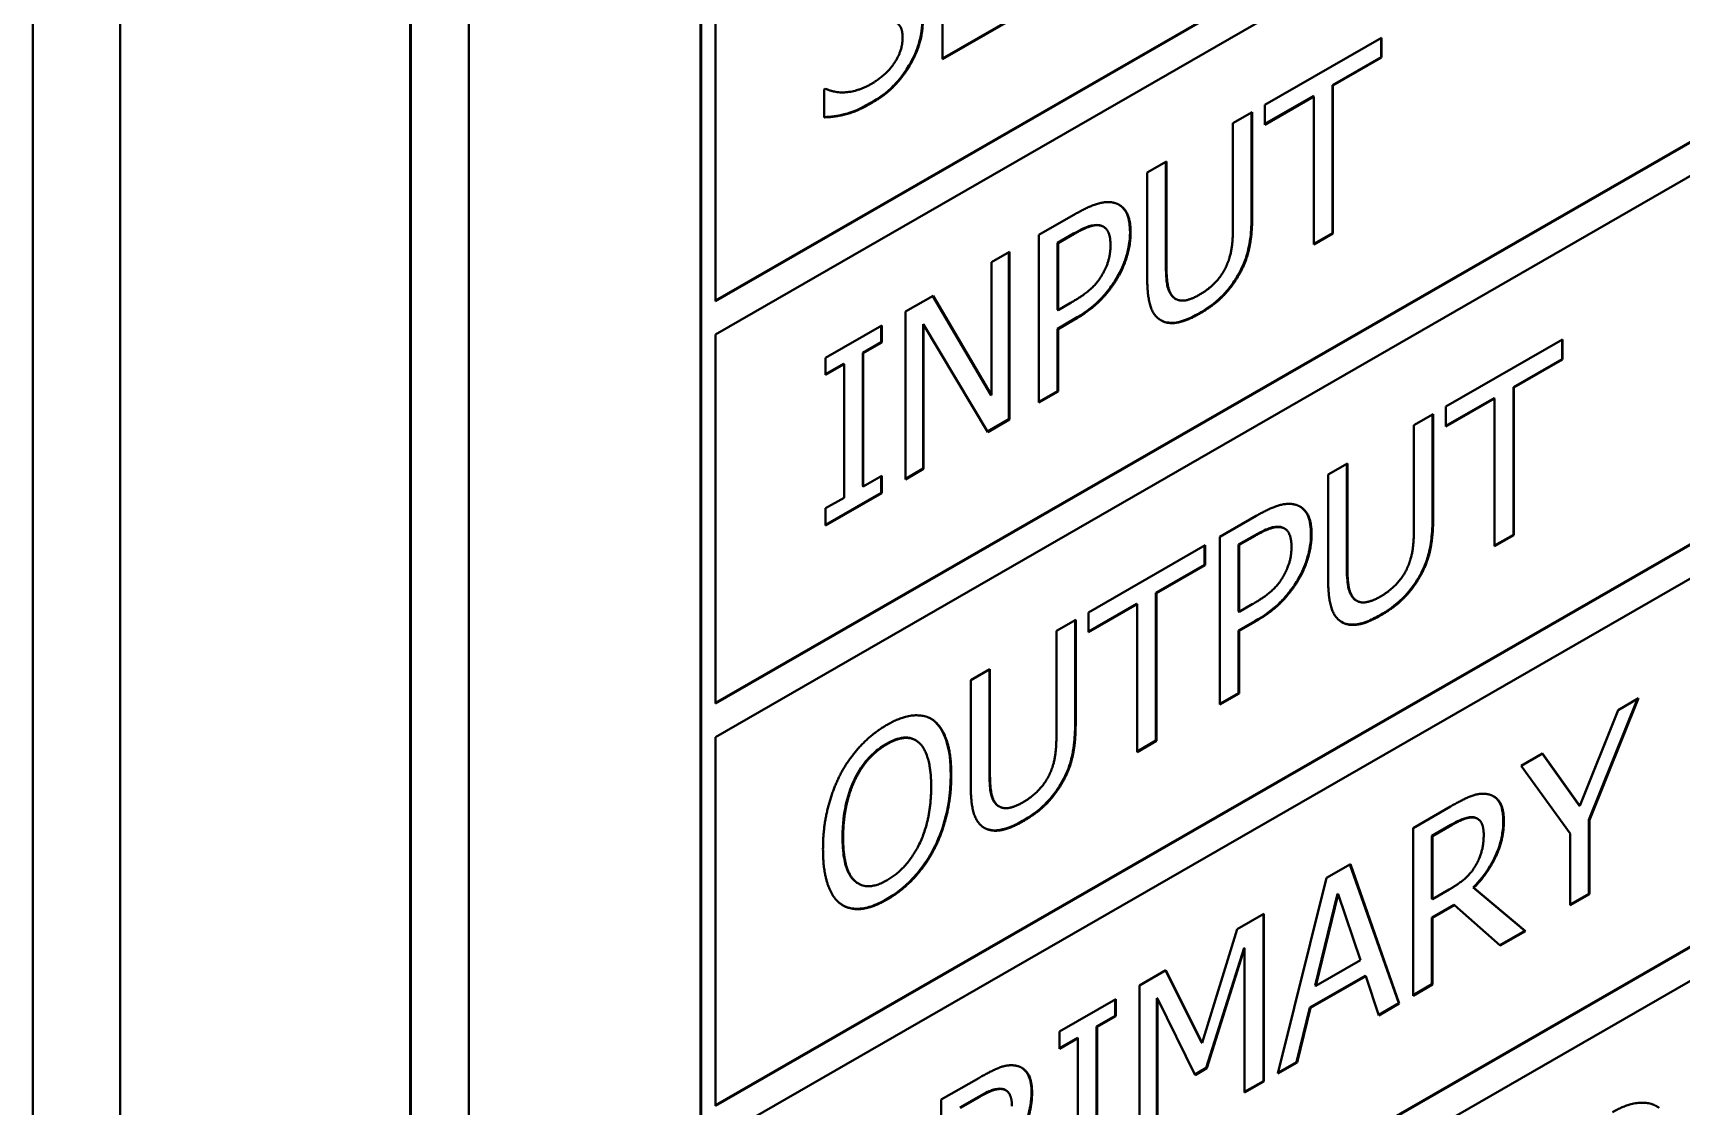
# Model space of a CAD drawing. Header units: millimetres. Extents: x 0 to 5945, y 0 to 4205.
# Drawn here: x 5569.23 to 5579.26, y 3291.31 to 3297.85 of the extents above; entities that cross this region are included whole.
import ezdxf

# ---------------------------------------------------------------- set-up
doc = ezdxf.new("R2010")
doc.units = ezdxf.units.MM
doc.header["$LTSCALE"] = 5
doc.layers.add('가시적인 것(ISO)', color=3, linetype='Continuous', lineweight=40)
doc.layers.add('가시적인 좁은 것(ISO)', color=3, linetype='Continuous', lineweight=35)

msp = doc.modelspace()

# ---------------------------------------------------------------- linework, layer by layer
at = {"layer": '가시적인 것(ISO)'}
for p, q in [((5569.2254, 3266.5357), (5569.2254, 3315.5885)), ((5569.7557, 3266.2303), (5569.7557, 3315.2831)), ((5571.5235, 3271.336), (5571.5235, 3312.2133)), ((5571.527, 3312.2113), (5571.527, 3271.334)), ((5571.8806, 3271.912), (5571.8806, 3312.0404)), ((5573.3832, 3296.218), (5589.1128, 3305.276)), ((5589.1163, 3305.274), (5573.3832, 3296.2139)), ((5573.3832, 3296.0095), (5589.1163, 3305.0696)), ((5573.3832, 3293.7653), (5589.1128, 3302.8234)), ((5589.1163, 3302.8214), (5573.3832, 3293.7613)), ((5573.3832, 3293.5569), (5589.1163, 3302.617)), ((5573.2913, 3281.347), (5573.2913, 3300.9681)), ((5573.2948, 3281.345), (5573.2948, 3300.9661)), ((5573.3832, 3291.3127), (5589.1128, 3300.3708)), ((5589.1163, 3300.3687), (5573.3832, 3291.3086)), ((5573.3832, 3291.1042), (5589.1163, 3300.1643)), ((5574.7648, 3297.687), (5574.7648, 3298.7089)), ((5573.3832, 3296.2139), (5573.3832, 3298.4622)), ((5575.3142, 3298.0074), (5574.7648, 3297.691)), ((5575.3178, 3298.0054), (5574.7648, 3297.687)), ((5573.3832, 3288.8601), (5589.1128, 3297.9181)), ((5589.1163, 3297.9161), (5573.3832, 3288.856)), ((5576.7302, 3297.4096), (5577.4408, 3297.8188)), ((5577.4373, 3297.8168), (5577.4373, 3297.6999)), ((5577.4408, 3297.8188), (5577.4408, 3297.6979)), ((5573.3832, 3288.6516), (5589.1163, 3297.7117)), ((5577.4373, 3297.6999), (5577.1407, 3297.5292)), ((5577.4408, 3297.6979), (5577.1443, 3297.5271)), ((5577.4373, 3297.6999), (5577.4408, 3297.6979)), ((5577.1407, 3297.5292), (5577.1407, 3296.6281)), ((5577.1407, 3297.5292), (5577.1443, 3297.5271)), ((5577.1443, 3297.5271), (5577.1443, 3296.6261)), ((5574.0442, 3297.5039), (5574.0528, 3297.5089)), ((5574.0442, 3297.3333), (5574.0442, 3297.5039)), ((5577.0233, 3297.4615), (5576.7302, 3297.2928)), ((5577.0268, 3297.4595), (5576.7302, 3297.2887)), ((5577.0233, 3297.4615), (5577.0268, 3297.4595)), ((5577.0268, 3296.5585), (5577.0268, 3297.4595)), ((5576.5347, 3297.297), (5576.6522, 3297.3647)), ((5576.6486, 3297.3626), (5576.6486, 3296.729)), ((5576.6522, 3297.3647), (5576.6522, 3296.727)), ((5576.7302, 3297.2887), (5576.7302, 3297.4096)), ((5576.5347, 3296.656), (5576.5347, 3297.297)), ((5576.0125, 3296.9963), (5576.13, 3297.064)), ((5576.1265, 3297.0619), (5576.1265, 3296.4283)), ((5576.13, 3297.064), (5576.13, 3296.4263)), ((5576.0125, 3296.3587), (5576.0125, 3296.9963)), ((5575.3529, 3296.6164), (5575.5749, 3296.7443)), ((5575.5642, 3296.6246), (5575.4668, 3296.5685)), ((5575.7435, 3296.6685), (5575.747, 3296.6665)), ((5577.1407, 3296.6281), (5577.0268, 3296.5625)), ((5577.1443, 3296.6261), (5577.0268, 3296.5585)), ((5577.1407, 3296.6281), (5577.1443, 3296.6261)), ((5575.3529, 3295.5945), (5575.3529, 3296.6164)), ((5575.4668, 3296.5685), (5575.4703, 3296.5665)), ((5575.4668, 3296.5685), (5575.4668, 3296.1611)), ((5575.5677, 3296.6226), (5575.4703, 3296.5665)), ((5575.4703, 3296.5665), (5575.4703, 3296.159)), ((5575.0642, 3296.4502), (5575.1738, 3296.5133)), ((5575.0642, 3295.6411), (5575.0642, 3296.4502)), ((5575.1702, 3296.5113), (5575.1702, 3295.4934)), ((5575.1738, 3296.5133), (5575.1738, 3295.4914)), ((5574.5413, 3296.1491), (5574.7082, 3296.2452)), ((5574.7065, 3296.2442), (5575.0607, 3295.6431)), ((5574.7082, 3296.2452), (5575.0642, 3295.6411)), ((5576.1833, 3296.2281), (5576.1869, 3296.2261)), ((5574.5413, 3295.1272), (5574.5413, 3296.1491)), ((5575.4668, 3296.1611), (5575.4703, 3296.159)), ((5575.4703, 3296.159), (5575.5505, 3296.2052)), ((5574.0535, 3295.8682), (5574.3959, 3296.0654)), ((5574.3924, 3296.0633), (5574.3924, 3295.9631)), ((5574.3959, 3296.0654), (5574.3959, 3295.961)), ((5574.6474, 3296.0735), (5574.6474, 3295.1923)), ((5574.6474, 3296.0735), (5574.6509, 3296.0714)), ((5575.042, 3295.4155), (5574.6509, 3296.0714)), ((5574.6509, 3296.0714), (5574.6509, 3295.1903)), ((5575.5663, 3296.1025), (5575.4668, 3296.0451)), ((5575.4668, 3296.0451), (5575.4703, 3296.0431)), ((5575.4668, 3296.0451), (5575.4668, 3295.6642)), ((5575.5699, 3296.1004), (5575.4703, 3296.0431)), ((5575.4703, 3296.0431), (5575.4703, 3295.6621)), ((5576.0949, 3296.0972), (5576.0971, 3296.0959)), ((5573.3832, 3293.7613), (5573.3832, 3296.0095)), ((5574.3924, 3295.9631), (5574.2799, 3295.8983)), ((5574.3959, 3295.961), (5574.2835, 3295.8963)), ((5574.3924, 3295.9631), (5574.3959, 3295.961)), ((5577.8326, 3295.5703), (5578.5431, 3295.9794)), ((5578.5396, 3295.9774), (5578.5396, 3295.8606)), ((5578.5431, 3295.9794), (5578.5431, 3295.8585)), ((5574.0535, 3295.7639), (5574.0535, 3295.8682)), ((5574.1624, 3295.8307), (5574.0535, 3295.7679)), ((5574.166, 3295.8286), (5574.0535, 3295.7639)), ((5574.1624, 3295.8307), (5574.166, 3295.8286)), ((5574.166, 3295.0154), (5574.166, 3295.8286)), ((5574.2799, 3295.8983), (5574.2835, 3295.8963)), ((5574.2799, 3295.8983), (5574.2799, 3295.0851)), ((5574.2835, 3295.8963), (5574.2835, 3295.083)), ((5578.5396, 3295.8606), (5578.2431, 3295.6898)), ((5578.5431, 3295.8585), (5578.2466, 3295.6878)), ((5578.5396, 3295.8606), (5578.5431, 3295.8585)), ((5575.0607, 3295.6431), (5575.0642, 3295.6411)), ((5575.4668, 3295.6642), (5575.3529, 3295.5986)), ((5575.4703, 3295.6621), (5575.3529, 3295.5945)), ((5575.4668, 3295.6642), (5575.4703, 3295.6621)), ((5578.1256, 3295.6221), (5577.8326, 3295.4534)), ((5578.1291, 3295.6201), (5577.8326, 3295.4493)), ((5578.1256, 3295.6221), (5578.1291, 3295.6201)), ((5578.1291, 3294.7191), (5578.1291, 3295.6201)), ((5578.2431, 3295.6898), (5578.2431, 3294.7888)), ((5578.2431, 3295.6898), (5578.2466, 3295.6878)), ((5578.2466, 3295.6878), (5578.2466, 3294.7867)), ((5577.6371, 3295.4576), (5577.7545, 3295.5253)), ((5577.751, 3295.5233), (5577.751, 3294.8897)), ((5577.7545, 3295.5253), (5577.7545, 3294.8876)), ((5577.8326, 3295.4493), (5577.8326, 3295.5703)), ((5575.1702, 3295.4934), (5575.0402, 3295.4185)), ((5575.1738, 3295.4914), (5575.042, 3295.4155)), ((5575.1702, 3295.4934), (5575.1738, 3295.4914)), ((5577.6371, 3294.8167), (5577.6371, 3295.4576)), ((5577.1149, 3295.157), (5577.2324, 3295.2246)), ((5577.2288, 3295.2226), (5577.2288, 3294.589)), ((5577.2324, 3295.2246), (5577.2324, 3294.5869)), ((5574.2835, 3295.083), (5574.3959, 3295.1478)), ((5574.3924, 3295.1457), (5574.3924, 3295.0455)), ((5574.3959, 3295.1478), (5574.3959, 3295.0434)), ((5574.6474, 3295.1923), (5574.5413, 3295.1312)), ((5574.6509, 3295.1903), (5574.5413, 3295.1272)), ((5574.6474, 3295.1923), (5574.6509, 3295.1903)), ((5577.1149, 3294.5193), (5577.1149, 3295.157)), ((5574.3924, 3295.0455), (5574.0535, 3294.8503)), ((5574.3959, 3295.0434), (5574.0535, 3294.8463)), ((5574.2799, 3295.0851), (5574.2835, 3295.083)), ((5574.3924, 3295.0455), (5574.3959, 3295.0434)), ((5574.0535, 3294.9506), (5574.166, 3295.0154)), ((5574.0535, 3294.8463), (5574.0535, 3294.9506)), ((5576.4552, 3294.7771), (5576.6772, 3294.9049)), ((5576.8458, 3294.8291), (5576.8493, 3294.8271)), ((5575.6551, 3294.3163), (5576.3657, 3294.7255)), ((5576.3621, 3294.7235), (5576.3621, 3294.6066)), ((5576.3657, 3294.7255), (5576.3657, 3294.6046)), ((5576.4552, 3293.7551), (5576.4552, 3294.7771)), ((5576.6665, 3294.7852), (5576.5691, 3294.7291)), ((5576.5691, 3294.7291), (5576.5727, 3294.7271)), ((5576.5691, 3294.7291), (5576.5691, 3294.3217)), ((5576.6701, 3294.7832), (5576.5727, 3294.7271)), ((5576.5727, 3294.7271), (5576.5727, 3294.3197)), ((5578.2431, 3294.7888), (5578.1291, 3294.7232)), ((5578.2466, 3294.7867), (5578.1291, 3294.7191)), ((5578.2431, 3294.7888), (5578.2466, 3294.7867)), ((5576.3621, 3294.6066), (5576.0656, 3294.4359)), ((5576.3657, 3294.6046), (5576.0691, 3294.4338)), ((5576.3621, 3294.6066), (5576.3657, 3294.6046)), ((5576.0656, 3294.4359), (5576.0656, 3293.5348)), ((5576.0656, 3294.4359), (5576.0691, 3294.4338)), ((5576.0691, 3294.4338), (5576.0691, 3293.5328)), ((5575.9481, 3294.3682), (5575.6551, 3294.1995)), ((5575.9517, 3294.3662), (5575.6551, 3294.1954)), ((5575.6551, 3294.1954), (5575.6551, 3294.3163)), ((5575.9481, 3294.3682), (5575.9517, 3294.3662)), ((5575.9517, 3293.4652), (5575.9517, 3294.3662)), ((5576.5691, 3294.3217), (5576.5727, 3294.3197)), ((5576.5727, 3294.3197), (5576.6529, 3294.3659)), ((5577.2857, 3294.3887), (5577.2892, 3294.3867)), ((5575.4596, 3294.2037), (5575.577, 3294.2714)), ((5575.5735, 3294.2693), (5575.5735, 3293.6357)), ((5575.577, 3294.2714), (5575.577, 3293.6337)), ((5576.6687, 3294.2631), (5576.5691, 3294.2058)), ((5576.6722, 3294.2611), (5576.5727, 3294.2037)), ((5577.1973, 3294.2578), (5577.1994, 3294.2566)), ((5575.4596, 3293.5627), (5575.4596, 3294.2037)), ((5576.5691, 3294.2058), (5576.5727, 3294.2037)), ((5576.5691, 3294.2058), (5576.5691, 3293.8248)), ((5576.5727, 3294.2037), (5576.5727, 3293.8228)), ((5574.9374, 3293.903), (5575.0549, 3293.9707)), ((5575.0513, 3293.9686), (5575.0513, 3293.335)), ((5575.0549, 3293.9707), (5575.0549, 3293.333)), ((5574.9374, 3293.2654), (5574.9374, 3293.903)), ((5576.5691, 3293.8248), (5576.4552, 3293.7592)), ((5576.5727, 3293.8228), (5576.4552, 3293.7551)), ((5576.5691, 3293.8248), (5576.5727, 3293.8228)), ((5578.6484, 3293.1377), (5578.8805, 3293.7211)), ((5578.9995, 3293.7896), (5578.7029, 3293.0531)), ((5579.0051, 3293.7928), (5578.7065, 3293.0511)), ((5578.8805, 3293.7211), (5579.0051, 3293.7928)), ((5574.7097, 3293.6592), (5574.7132, 3293.6572)), ((5573.3832, 3291.3086), (5573.3832, 3293.5569)), ((5574.5991, 3293.539), (5574.6026, 3293.5369)), ((5576.0656, 3293.5348), (5575.9517, 3293.4692)), ((5576.0691, 3293.5328), (5575.9517, 3293.4652)), ((5576.0656, 3293.5348), (5576.0691, 3293.5328)), ((5578.2903, 3293.3812), (5578.4207, 3293.4563)), ((5578.4192, 3293.4554), (5578.6449, 3293.1398)), ((5578.4207, 3293.4563), (5578.6484, 3293.1377)), ((5578.589, 3292.9693), (5578.2903, 3293.3812)), ((5575.1082, 3293.1348), (5575.1117, 3293.1328)), ((5577.632, 3293.0021), (5577.8598, 3293.1333)), ((5578.6449, 3293.1398), (5578.6484, 3293.1377)), ((5577.8627, 3293.0214), (5577.746, 3292.9542)), ((5577.8663, 3293.0194), (5577.7495, 3292.9522)), ((5578.0219, 3293.0605), (5578.0255, 3293.0585)), ((5578.7029, 3293.0531), (5578.7065, 3293.0511)), ((5578.7029, 3293.0531), (5578.7029, 3292.6009)), ((5578.7065, 3293.0511), (5578.7065, 3292.5989)), ((5575.0198, 3293.0039), (5575.0219, 3293.0026)), ((5577.632, 3291.9802), (5577.632, 3293.0021)), ((5577.746, 3292.9542), (5577.7495, 3292.9522)), ((5577.746, 3292.9542), (5577.746, 3292.5699)), ((5577.7495, 3292.9522), (5577.7495, 3292.5679)), ((5578.589, 3292.5313), (5578.589, 3292.9693)), ((5577.1056, 3292.6989), (5577.2503, 3292.7823)), ((5577.2479, 3292.7809), (5577.5447, 3291.934)), ((5577.2503, 3292.7823), (5577.5482, 3291.9319)), ((5574.251, 3292.6652), (5574.2545, 3292.6632)), ((5576.8076, 3291.5054), (5577.1056, 3292.6989)), ((5577.7495, 3292.5679), (5577.8527, 3292.6273)), ((5577.9981, 3292.6398), (5578.0016, 3292.6377)), ((5577.9981, 3292.6398), (5578.3125, 3292.3761)), ((5578.0016, 3292.6377), (5578.3161, 3292.3741)), ((5577.1715, 3292.6019), (5577.0354, 3292.0423)), ((5577.1751, 3292.5998), (5577.039, 3292.0403)), ((5577.1715, 3292.6019), (5577.1751, 3292.5998)), ((5577.3119, 3292.1975), (5577.1751, 3292.5998)), ((5577.746, 3292.5699), (5577.7495, 3292.5679)), ((5577.8806, 3292.534), (5577.746, 3292.4565)), ((5577.8842, 3292.532), (5577.7495, 3292.4545)), ((5577.8806, 3292.534), (5577.8842, 3292.532)), ((5578.1635, 3292.2862), (5577.8842, 3292.532)), ((5578.7029, 3292.6009), (5578.589, 3292.5353)), ((5578.7065, 3292.5989), (5578.589, 3292.5313)), ((5578.7029, 3292.6009), (5578.7065, 3292.5989)), ((5576.5605, 3292.3851), (5576.7238, 3292.4791)), ((5576.7203, 3292.4771), (5576.7203, 3291.4592)), ((5576.7238, 3292.4791), (5576.7238, 3291.4572)), ((5577.746, 3292.4565), (5577.7495, 3292.4545)), ((5577.746, 3292.4565), (5577.746, 3292.0499)), ((5577.7495, 3292.4545), (5577.7495, 3292.0478)), ((5576.347, 3291.6932), (5576.5605, 3292.3851)), ((5578.3125, 3292.3761), (5578.1607, 3292.2887)), ((5578.3161, 3292.3741), (5578.1635, 3292.2862)), ((5578.3125, 3292.3761), (5578.3161, 3292.3741)), ((5576.6028, 3292.2719), (5576.3722, 3291.5403)), ((5576.6063, 3292.2698), (5576.3757, 3291.5383)), ((5576.6028, 3292.2719), (5576.6063, 3292.2698)), ((5576.6063, 3291.3895), (5576.6063, 3292.2698)), ((5575.966, 3292.0427), (5576.1264, 3292.1351)), ((5576.1245, 3292.134), (5576.3435, 3291.6952)), ((5576.1264, 3292.1351), (5576.347, 3291.6932)), ((5577.039, 3292.0403), (5577.3119, 3292.1975)), ((5575.966, 3291.0208), (5575.966, 3292.0427)), ((5577.3406, 3292.1021), (5577.0032, 3291.9078)), ((5577.3441, 3292.1001), (5577.0067, 3291.9058)), ((5577.0354, 3292.0423), (5577.039, 3292.0403)), ((5577.3406, 3292.1021), (5577.3441, 3292.1001)), ((5577.4243, 3291.8606), (5577.3441, 3292.1001)), ((5577.746, 3292.0499), (5577.632, 3291.9843)), ((5577.7495, 3292.0478), (5577.632, 3291.9802)), ((5577.746, 3292.0499), (5577.7495, 3292.0478)), ((5575.4782, 3291.7618), (5575.8206, 3291.959)), ((5575.817, 3291.9569), (5575.817, 3291.8567)), ((5575.8206, 3291.959), (5575.8206, 3291.8546)), ((5576.072, 3291.9662), (5576.072, 3291.0859)), ((5576.072, 3291.9662), (5576.0756, 3291.9642)), ((5576.3041, 3291.497), (5576.0756, 3291.9642)), ((5576.0756, 3291.9642), (5576.0756, 3291.0839)), ((5577.0032, 3291.9078), (5576.923, 3291.5759)), ((5577.0067, 3291.9058), (5576.9265, 3291.5739)), ((5577.0032, 3291.9078), (5577.0067, 3291.9058)), ((5577.5447, 3291.934), (5577.4232, 3291.864)), ((5577.5482, 3291.9319), (5577.4243, 3291.8606)), ((5577.5447, 3291.934), (5577.5482, 3291.9319)), ((5575.817, 3291.8567), (5575.7046, 3291.7919)), ((5575.8206, 3291.8546), (5575.7081, 3291.7899)), ((5575.817, 3291.8567), (5575.8206, 3291.8546)), ((5575.4782, 3291.6575), (5575.4782, 3291.7618)), ((5575.5871, 3291.7243), (5575.4782, 3291.6615)), ((5575.5907, 3291.7222), (5575.4782, 3291.6575)), ((5575.5871, 3291.7243), (5575.5907, 3291.7222)), ((5575.5907, 3290.909), (5575.5907, 3291.7222)), ((5575.7046, 3291.7919), (5575.7081, 3291.7899)), ((5575.7046, 3291.7919), (5575.7046, 3290.9787)), ((5575.7081, 3291.7899), (5575.7081, 3290.9766)), ((5576.3435, 3291.6952), (5576.347, 3291.6932)), ((5576.3722, 3291.5403), (5576.3025, 3291.5002)), ((5576.3757, 3291.5383), (5576.3041, 3291.497)), ((5576.3722, 3291.5403), (5576.3757, 3291.5383)), ((5576.9265, 3291.5739), (5576.8076, 3291.5054)), ((5576.923, 3291.5759), (5576.8088, 3291.5102)), ((5576.923, 3291.5759), (5576.9265, 3291.5739)), ((5574.7583, 3291.3473), (5574.9861, 3291.4784)), ((5575.1482, 3291.4057), (5575.1518, 3291.4036)), ((5576.7203, 3291.4592), (5576.6063, 3291.3936)), ((5576.7238, 3291.4572), (5576.6063, 3291.3895)), ((5576.7203, 3291.4592), (5576.7238, 3291.4572)), ((5574.7583, 3290.3253), (5574.7583, 3291.3473)), ((5574.989, 3291.3666), (5574.8723, 3291.2994)), ((5574.9926, 3291.3645), (5574.8758, 3291.2973))]:
    msp.add_line(p, q, dxfattribs=at)
for points, degree in [([(5574.5227, 3297.8175), (5574.5227, 3297.8788), (5574.4704, 3297.9249), (5574.4138, 3297.9114)], 2), ([(5574.6452, 3297.9096), (5574.6452, 3297.8491), (5574.6029, 3297.7089), (5574.5649, 3297.6464)], 2), ([(5574.3257, 3297.5335), (5574.4231, 3297.5896), (5574.5227, 3297.7405), (5574.5227, 3297.8175)], 2), ([(5574.5649, 3297.6464), (5574.5227, 3297.5774), (5574.4152, 3297.4675), (5574.3343, 3297.4209)], 2), ([(5574.0528, 3297.5089), (5574.1108, 3297.4793), (5574.2577, 3297.4943), (5574.3257, 3297.5335)], 2), ([(5574.3343, 3297.4209), (5574.2383, 3297.3656), (5574.1037, 3297.3344), (5574.0442, 3297.3333)], 2), ([(5575.5749, 3296.7443), (5575.6537, 3296.7897), (5575.764, 3296.8234), (5575.8063, 3296.8138)], 2), ([(5575.8063, 3296.8138), (5575.8557, 3296.8033), (5575.9115, 3296.7154), (5575.9115, 3296.6301)], 2), ([(5576.6522, 3296.727), (5576.6522, 3296.6202), (5576.6149, 3296.4463), (5576.5677, 3296.3669)], 2), ([(5575.7253, 3296.6744), (5575.6974, 3296.6798), (5575.6229, 3296.6543), (5575.5677, 3296.6226)], 2), ([(5575.7435, 3296.6685), (5575.7369, 3296.6723), (5575.7296, 3296.6749), (5575.7218, 3296.6764)], 3), ([(5575.7891, 3296.5554), (5575.7891, 3296.6084), (5575.7575, 3296.6681), (5575.7253, 3296.6744)], 2), ([(5575.9115, 3296.6301), (5575.9115, 3296.5638), (5575.8707, 3296.4211), (5575.8342, 3296.3586)], 2), ([(5576.4967, 3296.4313), (5576.5189, 3296.483), (5576.5347, 3296.5873), (5576.5347, 3296.656)], 2), ([(5575.7389, 3296.375), (5575.7654, 3296.4209), (5575.7891, 3296.5066), (5575.7891, 3296.5554)], 2), ([(5576.13, 3296.4263), (5576.13, 3296.3551), (5576.1458, 3296.2681), (5576.168, 3296.242)], 2), ([(5576.332, 3296.2528), (5576.3872, 3296.2845), (5576.4731, 3296.3763), (5576.4967, 3296.4313)], 2), ([(5575.5505, 3296.2052), (5575.6222, 3296.2465), (5575.7103, 3296.3237), (5575.7389, 3296.375)], 2), ([(5575.8342, 3296.3586), (5575.7883, 3296.2801), (5575.6644, 3296.1549), (5575.5699, 3296.1004)], 2), ([(5576.0971, 3296.0959), (5576.0505, 3296.1221), (5576.0125, 3296.2493), (5576.0125, 3296.3587)], 2), ([(5576.5677, 3296.3669), (5576.5254, 3296.2946), (5576.4137, 3296.1838), (5576.332, 3296.1368)], 2), ([(5576.1644, 3296.244), (5576.17, 3296.2375), (5576.1763, 3296.2322), (5576.1833, 3296.2281)], 3), ([(5576.168, 3296.242), (5576.1916, 3296.2142), (5576.2733, 3296.2189), (5576.332, 3296.2528)], 2), ([(5576.332, 3296.1368), (5576.2539, 3296.0919), (5576.1379, 3296.0722), (5576.0971, 3296.0959)], 2), ([(5576.6772, 3294.9049), (5576.756, 3294.9503), (5576.8663, 3294.984), (5576.9086, 3294.9744)], 2), ([(5576.9086, 3294.9744), (5576.958, 3294.9639), (5577.0139, 3294.876), (5577.0139, 3294.7907)], 2), ([(5576.8277, 3294.835), (5576.7997, 3294.8405), (5576.7252, 3294.815), (5576.6701, 3294.7832)], 2), ([(5576.8458, 3294.8291), (5576.8392, 3294.8329), (5576.832, 3294.8355), (5576.8241, 3294.8371)], 3), ([(5576.8914, 3294.716), (5576.8914, 3294.7691), (5576.8599, 3294.8287), (5576.8277, 3294.835)], 2), ([(5577.5991, 3294.5919), (5577.6213, 3294.6436), (5577.6371, 3294.7479), (5577.6371, 3294.8167)], 2), ([(5577.7545, 3294.8876), (5577.7545, 3294.7808), (5577.7173, 3294.607), (5577.67, 3294.5276)], 2), ([(5576.8413, 3294.5356), (5576.8678, 3294.5815), (5576.8914, 3294.6672), (5576.8914, 3294.716)], 2), ([(5577.0139, 3294.7907), (5577.0139, 3294.7245), (5576.9731, 3294.5817), (5576.9365, 3294.5193)], 2), ([(5576.6529, 3294.3659), (5576.7245, 3294.4071), (5576.8126, 3294.4843), (5576.8413, 3294.5356)], 2), ([(5576.9365, 3294.5193), (5576.8907, 3294.4407), (5576.7668, 3294.3155), (5576.6722, 3294.2611)], 2), ([(5577.1994, 3294.2566), (5577.1529, 3294.2828), (5577.1149, 3294.41), (5577.1149, 3294.5193)], 2), ([(5577.2324, 3294.5869), (5577.2324, 3294.5157), (5577.2481, 3294.4287), (5577.2703, 3294.4026)], 2), ([(5577.4343, 3294.4134), (5577.4895, 3294.4452), (5577.5755, 3294.5369), (5577.5991, 3294.5919)], 2), ([(5577.67, 3294.5276), (5577.6277, 3294.4552), (5577.516, 3294.3445), (5577.4343, 3294.2975)], 2), ([(5577.2668, 3294.4046), (5577.2723, 3294.3981), (5577.2786, 3294.3928), (5577.2857, 3294.3887)], 3), ([(5577.2703, 3294.4026), (5577.294, 3294.3748), (5577.3756, 3294.3796), (5577.4343, 3294.4134)], 2), ([(5577.4343, 3294.2975), (5577.3563, 3294.2525), (5577.2402, 3294.2329), (5577.1994, 3294.2566)], 2), ([(5574.1438, 3293.3292), (5574.1954, 3293.4268), (5574.3393, 3293.5801), (5574.4281, 3293.6313)], 2), ([(5574.4281, 3293.6313), (5574.5184, 3293.6833), (5574.6631, 3293.6937), (5574.7132, 3293.6572)], 2), ([(5574.6969, 3293.6676), (5574.7013, 3293.665), (5574.7055, 3293.6622), (5574.7097, 3293.6592)], 3), ([(5574.7132, 3293.6572), (5574.7634, 3293.6181), (5574.8192, 3293.4515), (5574.8192, 3293.324)], 2), ([(5575.577, 3293.6337), (5575.577, 3293.5269), (5575.5398, 3293.353), (5575.4925, 3293.2736)], 2), ([(5574.4289, 3293.5141), (5574.3651, 3293.4774), (5574.2691, 3293.3708), (5574.2326, 3293.2951)], 2), ([(5574.6244, 3293.5207), (5574.5893, 3293.5535), (5574.4905, 3293.5496), (5574.4289, 3293.5141)], 2), ([(5574.6967, 3293.2535), (5574.6967, 3293.3545), (5574.6588, 3293.4892), (5574.6244, 3293.5207)], 2), ([(5575.4216, 3293.338), (5575.4438, 3293.3897), (5575.4596, 3293.494), (5575.4596, 3293.5627)], 2), ([(5574.0378, 3292.874), (5574.0378, 3293.0024), (5574.0929, 3293.2296), (5574.1438, 3293.3292)], 2), ([(5574.8192, 3293.324), (5574.8192, 3293.1998), (5574.7648, 3292.9672), (5574.7132, 3292.8696)], 2), ([(5575.0549, 3293.333), (5575.0549, 3293.2618), (5575.0706, 3293.1748), (5575.0928, 3293.1487)], 2), ([(5575.2569, 3293.1595), (5575.312, 3293.1912), (5575.398, 3293.283), (5575.4216, 3293.338)], 2), ([(5574.2326, 3293.2951), (5574.1975, 3293.2227), (5574.1603, 3293.0439), (5574.1603, 3292.9445)], 2), ([(5574.4289, 3292.6843), (5574.5513, 3292.7548), (5574.6967, 3293.0522), (5574.6967, 3293.2535)], 2), ([(5575.0219, 3293.0026), (5574.9754, 3293.0288), (5574.9374, 3293.156), (5574.9374, 3293.2654)], 2), ([(5575.4925, 3293.2736), (5575.4503, 3293.2013), (5575.3385, 3293.0905), (5575.2569, 3293.0435)], 2), ([(5577.8598, 3293.1333), (5577.9357, 3293.177), (5578.0382, 3293.2169), (5578.0847, 3293.209)], 2), ([(5575.0893, 3293.1507), (5575.0948, 3293.1442), (5575.1011, 3293.1389), (5575.1082, 3293.1348)], 3), ([(5575.0928, 3293.1487), (5575.1165, 3293.1209), (5575.1981, 3293.1256), (5575.2569, 3293.1595)], 2), ([(5578.0847, 3293.209), (5578.1313, 3293.201), (5578.185, 3293.1235), (5578.185, 3293.0431)], 2), ([(5575.2569, 3293.0435), (5575.1788, 3292.9986), (5575.0628, 3292.9789), (5575.0219, 3293.0026)], 2), ([(5578.0067, 3293.0655), (5577.9816, 3293.0701), (5577.915, 3293.0474), (5577.8663, 3293.0194)], 2), ([(5578.185, 3293.0431), (5578.185, 3292.9313), (5578.0862, 3292.7228), (5578.0016, 3292.6377)], 2), ([(5578.0219, 3293.0605), (5578.0162, 3293.0638), (5578.0099, 3293.0661), (5578.0031, 3293.0675)], 3), ([(5578.0625, 3292.9618), (5578.0625, 3293.0065), (5578.0353, 3293.0596), (5578.0067, 3293.0655)], 2), ([(5574.1603, 3292.9445), (5574.1603, 3292.7433), (5574.3064, 3292.6138), (5574.4289, 3292.6843)], 2), ([(5578.0124, 3292.7723), (5578.0382, 3292.8153), (5578.0625, 3292.9088), (5578.0625, 3292.9618)], 2), ([(5574.1431, 3292.5413), (5574.0922, 3292.5799), (5574.0378, 3292.7481), (5574.0378, 3292.874)], 2), ([(5574.7132, 3292.8696), (5574.6588, 3292.767), (5574.5148, 3292.6162), (5574.4281, 3292.5663)], 2), ([(5577.8527, 3292.6273), (5577.9035, 3292.6566), (5577.9844, 3292.7239), (5578.0124, 3292.7723)], 2), ([(5574.4281, 3292.5663), (5574.3386, 3292.5147), (5574.1954, 3292.5026), (5574.1431, 3292.5413)], 2), ([(5574.9861, 3291.4784), (5575.062, 3291.5222), (5575.1645, 3291.5621), (5575.211, 3291.5541)], 2), ([(5575.211, 3291.5541), (5575.2576, 3291.5462), (5575.3113, 3291.4686), (5575.3113, 3291.3883)], 2), ([(5575.133, 3291.4106), (5575.1079, 3291.4152), (5575.0413, 3291.3926), (5574.9926, 3291.3645)], 2), ([(5575.1482, 3291.4057), (5575.1425, 3291.409), (5575.1362, 3291.4113), (5575.1294, 3291.4126)], 3), ([(5575.1888, 3291.307), (5575.1888, 3291.3517), (5575.1616, 3291.4048), (5575.133, 3291.4106)], 2), ([(5575.3113, 3291.3883), (5575.3113, 3291.2765), (5575.2125, 3291.068), (5575.1279, 3290.9829)], 2), ([(5578.8468, 3291.2706), (5578.9371, 3291.3225), (5579.0818, 3291.333), (5579.1319, 3291.2964)], 2)]:
    msp.add_open_spline(points, degree=degree, dxfattribs=at)
for points, knots in [([(5574.6416, 3297.9116), (5574.6416, 3297.8894), (5574.6395, 3297.8661), (5574.6302, 3297.8137), (5574.6229, 3297.7876), (5574.6025, 3297.7259), (5574.5845, 3297.6865), (5574.5614, 3297.6485)], [-0.052424586, -0.052424586, -0.052424586, -0.052424586, -0.040550549, -0.040550549, -0.026696354, -0.026696354, 0, 0, 0, 0]), ([(5574.5614, 3297.6485), (5574.5213, 3297.5829), (5574.4834, 3297.5428), (5574.4256, 3297.4837), (5574.3784, 3297.4503), (5574.3308, 3297.4229)], [-0.058678983, -0.058678983, -0.058678983, -0.058678983, -0.040435062, -0.040435062, 0, 0, 0, 0]), ([(5574.3308, 3297.4229), (5574.237, 3297.3689), (5574.1866, 3297.3565), (5574.1252, 3297.3423), (5574.084, 3297.3364), (5574.0442, 3297.3354)], [-0.055431607, -0.055431607, -0.055431607, -0.055431607, -0.038489951, -0.038489951, -0.001108837, -0.001108837, -0.001108837, -0.001108837]), ([(5575.84, 3296.8014), (5575.8449, 3296.7984), (5575.8497, 3296.795), (5575.866, 3296.7814), (5575.8798, 3296.7663), (5575.9032, 3296.7118), (5575.908, 3296.6731), (5575.908, 3296.6321)], [-0.062594595, -0.062594595, -0.062594595, -0.062594595, -0.053595446, -0.053595446, -0.030100764, -0.030100764, 0, 0, 0, 0]), ([(5576.6486, 3296.729), (5576.6486, 3296.6882), (5576.6466, 3296.645), (5576.6338, 3296.5432), (5576.623, 3296.5056), (5576.6051, 3296.4479), (5576.5872, 3296.4078), (5576.5641, 3296.369)], [-0.046030976, -0.046030976, -0.046030976, -0.046030976, -0.037954063, -0.037954063, -0.027123839, -0.027123839, 0, 0, 0, 0]), ([(5575.7218, 3296.6764), (5575.702, 3296.6803), (5575.6799, 3296.6771), (5575.6404, 3296.6636), (5575.6127, 3296.6525), (5575.5642, 3296.6246)], [-0.10036624, -0.10036624, -0.10036624, -0.10036624, -0.04113079, -0.04113079, 0, 0, 0, 0]), ([(5575.908, 3296.6321), (5575.908, 3296.6079), (5575.906, 3296.5828), (5575.8962, 3296.5233), (5575.8883, 3296.4959), (5575.8699, 3296.4379), (5575.8529, 3296.3986), (5575.8307, 3296.3607)], [-0.047313145, -0.047313145, -0.047313145, -0.047313145, -0.038101867, -0.038101867, -0.026387587, -0.026387587, 0, 0, 0, 0]), ([(5576.1265, 3296.4283), (5576.1265, 3296.3612), (5576.1316, 3296.3275), (5576.1402, 3296.2835), (5576.1499, 3296.2611), (5576.1644, 3296.244)], [-0.036600591, -0.036600591, -0.036600591, -0.036600591, -0.022455248, -0.022455248, 0, 0, 0, 0]), ([(5575.8307, 3296.3607), (5575.8154, 3296.3346), (5575.7988, 3296.3097), (5575.7561, 3296.2538), (5575.7347, 3296.2314), (5575.6767, 3296.1729), (5575.6216, 3296.1343), (5575.5663, 3296.1025)], [-0.067727517, -0.067727517, -0.067727517, -0.067727517, -0.05894094, -0.05894094, -0.046924875, -0.046924875, 0, 0, 0, 0]), ([(5576.5641, 3296.369), (5576.5502, 3296.3451), (5576.535, 3296.3224), (5576.4978, 3296.274), (5576.4793, 3296.2544), (5576.4231, 3296.1987), (5576.3739, 3296.165), (5576.3285, 3296.1389)], [-0.060023639, -0.060023639, -0.060023639, -0.060023639, -0.050480489, -0.050480489, -0.038557976, -0.038557976, 0, 0, 0, 0]), ([(5576.3285, 3296.1389), (5576.3006, 3296.1228), (5576.2724, 3296.1088), (5576.2209, 3296.0897), (5576.1974, 3296.0838), (5576.1448, 3296.0793), (5576.1179, 3296.0842), (5576.0947, 3296.0973)], [-0.072658513, -0.072658513, -0.072658513, -0.072658513, -0.049002493, -0.049002493, -0.028185567, -0.028185567, -0.000459484, -0.000459484, -0.000459484, -0.000459484]), ([(5576.9423, 3294.962), (5576.9473, 3294.959), (5576.952, 3294.9557), (5576.9684, 3294.942), (5576.9821, 3294.9269), (5577.0055, 3294.8725), (5577.0104, 3294.8338), (5577.0104, 3294.7928)], [-0.062594595, -0.062594595, -0.062594595, -0.062594595, -0.053595446, -0.053595446, -0.030100764, -0.030100764, 0, 0, 0, 0]), ([(5576.8241, 3294.8371), (5576.8044, 3294.8409), (5576.7822, 3294.8377), (5576.7428, 3294.8242), (5576.715, 3294.8132), (5576.6665, 3294.7852)], [-0.10036624, -0.10036624, -0.10036624, -0.10036624, -0.04113079, -0.04113079, 0, 0, 0, 0]), ([(5577.751, 3294.8897), (5577.751, 3294.8488), (5577.7489, 3294.8056), (5577.7362, 3294.7038), (5577.7254, 3294.6662), (5577.7075, 3294.6085), (5577.6896, 3294.5684), (5577.6665, 3294.5296)], [-0.046030976, -0.046030976, -0.046030976, -0.046030976, -0.037954063, -0.037954063, -0.027123839, -0.027123839, 0, 0, 0, 0]), ([(5577.0104, 3294.7928), (5577.0104, 3294.7686), (5577.0083, 3294.7434), (5576.9985, 3294.6839), (5576.9906, 3294.6565), (5576.9723, 3294.5986), (5576.9552, 3294.5593), (5576.933, 3294.5213)], [-0.047313145, -0.047313145, -0.047313145, -0.047313145, -0.038101867, -0.038101867, -0.026387587, -0.026387587, 0, 0, 0, 0]), ([(5576.933, 3294.5213), (5576.9178, 3294.4952), (5576.9012, 3294.4703), (5576.8585, 3294.4144), (5576.837, 3294.3921), (5576.7791, 3294.3335), (5576.724, 3294.2949), (5576.6687, 3294.2631)], [-0.067727517, -0.067727517, -0.067727517, -0.067727517, -0.05894094, -0.05894094, -0.046924875, -0.046924875, 0, 0, 0, 0]), ([(5577.2288, 3294.589), (5577.2288, 3294.5219), (5577.234, 3294.4881), (5577.2426, 3294.4442), (5577.2522, 3294.4218), (5577.2668, 3294.4046)], [-0.036600591, -0.036600591, -0.036600591, -0.036600591, -0.022455248, -0.022455248, 0, 0, 0, 0]), ([(5577.6665, 3294.5296), (5577.6525, 3294.5058), (5577.6373, 3294.483), (5577.6001, 3294.4346), (5577.5816, 3294.415), (5577.5254, 3294.3594), (5577.4763, 3294.3257), (5577.4308, 3294.2995)], [-0.060023639, -0.060023639, -0.060023639, -0.060023639, -0.050480489, -0.050480489, -0.038557976, -0.038557976, 0, 0, 0, 0]), ([(5577.4308, 3294.2995), (5577.403, 3294.2835), (5577.3748, 3294.2695), (5577.3232, 3294.2503), (5577.2998, 3294.2444), (5577.2471, 3294.24), (5577.2203, 3294.2448), (5577.197, 3294.2579)], [-0.072658513, -0.072658513, -0.072658513, -0.072658513, -0.049002493, -0.049002493, -0.028185567, -0.028185567, -0.000459484, -0.000459484, -0.000459484, -0.000459484]), ([(5574.7097, 3293.6592), (5574.7482, 3293.6292), (5574.7723, 3293.5831), (5574.8082, 3293.476), (5574.8157, 3293.4024), (5574.8157, 3293.326)], [-0.098543394, -0.098543394, -0.098543394, -0.098543394, -0.056034877, -0.056034877, 0, 0, 0, 0]), ([(5575.5735, 3293.6357), (5575.5735, 3293.5949), (5575.5715, 3293.5517), (5575.5587, 3293.4499), (5575.5479, 3293.4123), (5575.53, 3293.3546), (5575.5121, 3293.3145), (5575.489, 3293.2757)], [-0.046030976, -0.046030976, -0.046030976, -0.046030976, -0.037954063, -0.037954063, -0.027123839, -0.027123839, 0, 0, 0, 0]), ([(5574.4253, 3293.5161), (5574.4021, 3293.5028), (5574.3787, 3293.4867), (5574.3297, 3293.445), (5574.3106, 3293.4235), (5574.2706, 3293.3739), (5574.2481, 3293.3365), (5574.2291, 3293.2971)], [-0.050133543, -0.050133543, -0.050133543, -0.050133543, -0.039150954, -0.039150954, -0.026352674, -0.026352674, 0, 0, 0, 0]), ([(5574.5991, 3293.539), (5574.5926, 3293.5427), (5574.5857, 3293.5458), (5574.5628, 3293.5532), (5574.5459, 3293.5548), (5574.495, 3293.5498), (5574.4605, 3293.5364), (5574.4253, 3293.5161)], [-0.054523094, -0.054523094, -0.054523094, -0.054523094, -0.04668159, -0.04668159, -0.029847599, -0.029847599, 0, 0, 0, 0]), ([(5574.8157, 3293.326), (5574.8157, 3293.2013), (5574.7954, 3293.1071), (5574.7618, 3292.9867), (5574.7396, 3292.9283), (5574.7097, 3292.8716)], [-0.079472979, -0.079472979, -0.079472979, -0.079472979, -0.038504107, -0.038504107, 0, 0, 0, 0]), ([(5575.0513, 3293.335), (5575.0513, 3293.2679), (5575.0565, 3293.2342), (5575.0651, 3293.1902), (5575.0747, 3293.1678), (5575.0893, 3293.1507)], [-0.036600591, -0.036600591, -0.036600591, -0.036600591, -0.022455248, -0.022455248, 0, 0, 0, 0]), ([(5574.2291, 3293.2971), (5574.2033, 3293.2439), (5574.1864, 3293.1885), (5574.1666, 3293.0935), (5574.1567, 3293.0304), (5574.1567, 3292.9466)], [-0.13979112, -0.13979112, -0.13979112, -0.13979112, -0.06152458, -0.06152458, 0, 0, 0, 0]), ([(5575.489, 3293.2757), (5575.4751, 3293.2518), (5575.4599, 3293.2291), (5575.4227, 3293.1807), (5575.4041, 3293.1611), (5575.348, 3293.1054), (5575.2988, 3293.0717), (5575.2533, 3293.0456)], [-0.060023639, -0.060023639, -0.060023639, -0.060023639, -0.050480489, -0.050480489, -0.038557976, -0.038557976, 0, 0, 0, 0]), ([(5578.1206, 3293.1967), (5578.1243, 3293.1945), (5578.1279, 3293.192), (5578.1458, 3293.1779), (5578.1576, 3293.1631), (5578.1773, 3293.1161), (5578.1815, 3293.0815), (5578.1815, 3293.0452)], [-0.050422976, -0.050422976, -0.050422976, -0.050422976, -0.045889955, -0.045889955, -0.026665702, -0.026665702, 0, 0, 0, 0]), ([(5575.2533, 3293.0456), (5575.2255, 3293.0295), (5575.1973, 3293.0155), (5575.1458, 3292.9964), (5575.1223, 3292.9905), (5575.0697, 3292.986), (5575.0428, 3292.9909), (5575.0195, 3293.004)], [-0.072658513, -0.072658513, -0.072658513, -0.072658513, -0.049002493, -0.049002493, -0.028185567, -0.028185567, -0.000459484, -0.000459484, -0.000459484, -0.000459484]), ([(5578.0031, 3293.0675), (5577.9854, 3293.0708), (5577.9655, 3293.0679), (5577.9298, 3293.0557), (5577.905, 3293.0458), (5577.8627, 3293.0214)], [-0.085678666, -0.085678666, -0.085678666, -0.085678666, -0.035846928, -0.035846928, 0, 0, 0, 0]), ([(5578.1815, 3293.0452), (5578.1815, 3293.0206), (5578.1797, 3292.9951), (5578.1717, 3292.9442), (5578.1659, 3292.9193), (5578.1422, 3292.8456), (5578.1206, 3292.8035), (5578.0705, 3292.7209), (5578.0359, 3292.6778), (5577.9981, 3292.6398)], [-0.083837667, -0.083837667, -0.083837667, -0.083837667, -0.070412718, -0.070412718, -0.057994479, -0.057994479, -0.03422864, -0.03422864, 0, 0, 0, 0]), ([(5574.1567, 3292.9466), (5574.1567, 3292.9029), (5574.1593, 3292.8598), (5574.1717, 3292.7871), (5574.1805, 3292.7557), (5574.2123, 3292.692), (5574.2343, 3292.6748), (5574.251, 3292.6652)], [-0.104285663, -0.104285663, -0.104285663, -0.104285663, -0.088166513, -0.088166513, -0.074382871, -0.074382871, -0.05498021, -0.05498021, -0.05498021, -0.05498021]), ([(5574.7097, 3292.8716), (5574.692, 3292.8384), (5574.6725, 3292.8063), (5574.6228, 3292.7364), (5574.5981, 3292.7091), (5574.5327, 3292.6407), (5574.4792, 3292.5998), (5574.4246, 3292.5683)], [-0.07035374, -0.07035374, -0.07035374, -0.07035374, -0.059883707, -0.059883707, -0.046328606, -0.046328606, 0, 0, 0, 0]), ([(5574.4246, 3292.5683), (5574.3929, 3292.5501), (5574.3613, 3292.5352), (5574.3013, 3292.5154), (5574.2736, 3292.5102), (5574.2137, 3292.5095), (5574.1839, 3292.5169), (5574.1577, 3292.5315)], [-0.090934464, -0.090934464, -0.090934464, -0.090934464, -0.064114016, -0.064114016, -0.039087306, -0.039087306, -0.007530446, -0.007530446, -0.007530446, -0.007530446]), ([(5575.2469, 3291.5418), (5575.2506, 3291.5396), (5575.2542, 3291.5372), (5575.2721, 3291.523), (5575.2839, 3291.5082), (5575.3036, 3291.4613), (5575.3078, 3291.4266), (5575.3078, 3291.3903)], [-0.050422976, -0.050422976, -0.050422976, -0.050422976, -0.045889955, -0.045889955, -0.026665702, -0.026665702, 0, 0, 0, 0]), ([(5575.1294, 3291.4126), (5575.1117, 3291.4159), (5575.0918, 3291.413), (5575.0561, 3291.4009), (5575.0313, 3291.3909), (5574.989, 3291.3666)], [-0.085678666, -0.085678666, -0.085678666, -0.085678666, -0.035846928, -0.035846928, 0, 0, 0, 0]), ([(5575.3078, 3291.3903), (5575.3078, 3291.3658), (5575.306, 3291.3402), (5575.298, 3291.2894), (5575.2922, 3291.2645), (5575.2685, 3291.1907), (5575.2469, 3291.1487), (5575.1968, 3291.066), (5575.1622, 3291.023), (5575.1244, 3290.9849)], [-0.083837667, -0.083837667, -0.083837667, -0.083837667, -0.070412718, -0.070412718, -0.057994479, -0.057994479, -0.03422864, -0.03422864, 0, 0, 0, 0])]:
    msp.add_open_spline(points, degree=3, knots=knots, dxfattribs=at)
at = {"layer": '가시적인 좁은 것(ISO)'}
for p, q in [((5574.5614, 3297.6485), (5574.5649, 3297.6464)), ((5574.3308, 3297.4229), (5574.3343, 3297.4209)), ((5576.6486, 3296.729), (5576.6522, 3296.727)), ((5575.5642, 3296.6246), (5575.5677, 3296.6226)), ((5575.7218, 3296.6764), (5575.7253, 3296.6744)), ((5575.908, 3296.6321), (5575.9115, 3296.6301)), ((5576.1265, 3296.4283), (5576.13, 3296.4263)), ((5575.8307, 3296.3607), (5575.8342, 3296.3586)), ((5576.5641, 3296.369), (5576.5677, 3296.3669)), ((5576.1644, 3296.244), (5576.168, 3296.242)), ((5576.3285, 3296.1389), (5576.332, 3296.1368)), ((5575.5663, 3296.1025), (5575.5699, 3296.1004)), ((5576.8241, 3294.8371), (5576.8277, 3294.835)), ((5577.751, 3294.8897), (5577.7545, 3294.8876)), ((5576.6665, 3294.7852), (5576.6701, 3294.7832)), ((5577.0104, 3294.7928), (5577.0139, 3294.7907)), ((5576.933, 3294.5213), (5576.9365, 3294.5193)), ((5577.2288, 3294.589), (5577.2324, 3294.5869)), ((5577.6665, 3294.5296), (5577.67, 3294.5276)), ((5577.2668, 3294.4046), (5577.2703, 3294.4026)), ((5576.6687, 3294.2631), (5576.6722, 3294.2611)), ((5577.4308, 3294.2995), (5577.4343, 3294.2975)), ((5575.5735, 3293.6357), (5575.577, 3293.6337)), ((5574.4253, 3293.5161), (5574.4289, 3293.5141)), ((5574.8157, 3293.326), (5574.8192, 3293.324)), ((5575.0513, 3293.335), (5575.0549, 3293.333)), ((5574.2291, 3293.2971), (5574.2326, 3293.2951)), ((5575.489, 3293.2757), (5575.4925, 3293.2736)), ((5575.0893, 3293.1507), (5575.0928, 3293.1487)), ((5575.2533, 3293.0456), (5575.2569, 3293.0435)), ((5577.8627, 3293.0214), (5577.8663, 3293.0194)), ((5578.0031, 3293.0675), (5578.0067, 3293.0655)), ((5578.1815, 3293.0452), (5578.185, 3293.0431)), ((5574.1567, 3292.9466), (5574.1603, 3292.9445)), ((5574.7097, 3292.8716), (5574.7132, 3292.8696)), ((5574.4246, 3292.5683), (5574.4281, 3292.5663)), ((5575.1294, 3291.4126), (5575.133, 3291.4106)), ((5574.989, 3291.3666), (5574.9926, 3291.3645)), ((5575.3078, 3291.3903), (5575.3113, 3291.3883))]:
    msp.add_line(p, q, dxfattribs=at)

doc.saveas('drawing.dxf')
